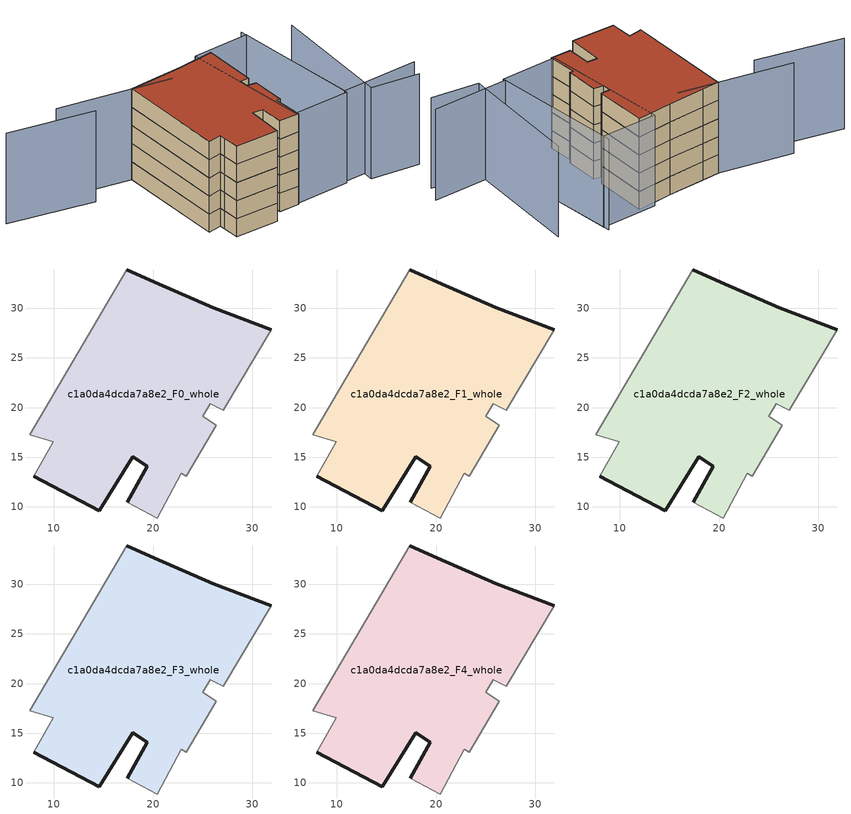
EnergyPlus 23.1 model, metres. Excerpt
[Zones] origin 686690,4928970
c1a0da4dcda7a8e2_F0_whole
 floor ground (EU_floor_Construction): 23.34,13.08 26.34,18.21 25.01,19.11 25.75,20.38 27.08,19.72 31.88,27.86 26.05,30.05 20.14,32.62 17.32,33.84 7.59,17.27 9.92,16.54 9.47,15.73 7.99,13.11 14.56,9.62 17.94,15.04 19.42,14.11 17.39,10.46 20.43,8.88 22.81,13.37 z0
 wall outside (EU_wall_Construction): 17.39,10.46 19.42,14.11 17.94,15.04 14.56,9.62 7.99,13.11 / 17.32,33.84 20.14,32.62 26.05,30.05 31.88,27.86 z0:3
 wall adiabatic (EU_wall_Construction): 7.99,13.11 9.47,15.73 9.92,16.54 7.59,17.27 17.32,33.84 / 31.88,27.86 27.08,19.72 25.75,20.38 25.01,19.11 26.34,18.21 23.34,13.08 22.81,13.37 20.43,8.88 17.39,10.46 z0:3
c1a0da4dcda7a8e2_F1_whole
 floor to c1a0da4dcda7a8e2_F0_whole (EU_floor_Construction): 23.34,13.08 26.34,18.21 25.01,19.11 25.75,20.38 27.08,19.72 31.88,27.86 26.05,30.05 20.14,32.62 17.32,33.84 7.59,17.27 9.92,16.54 9.47,15.73 7.99,13.11 14.56,9.62 17.94,15.04 19.42,14.11 17.39,10.46 20.43,8.88 22.81,13.37 z3
 wall outside (EU_wall_Construction): 17.39,10.46 19.42,14.11 17.94,15.04 14.56,9.62 7.99,13.11 / 17.32,33.84 20.14,32.62 26.05,30.05 31.88,27.86 z3:6
 wall adiabatic (EU_wall_Construction): 7.99,13.11 9.47,15.73 9.92,16.54 7.59,17.27 17.32,33.84 / 31.88,27.86 27.08,19.72 25.75,20.38 25.01,19.11 26.34,18.21 23.34,13.08 22.81,13.37 20.43,8.88 17.39,10.46 z3:6
c1a0da4dcda7a8e2_F2_whole
 floor to c1a0da4dcda7a8e2_F1_whole (EU_floor_Construction): 23.34,13.08 26.34,18.21 25.01,19.11 25.75,20.38 27.08,19.72 31.88,27.86 26.05,30.05 20.14,32.62 17.32,33.84 7.59,17.27 9.92,16.54 9.47,15.73 7.99,13.11 14.56,9.62 17.94,15.04 19.42,14.11 17.39,10.46 20.43,8.88 22.81,13.37 z6
 wall outside (EU_wall_Construction): 17.39,10.46 19.42,14.11 17.94,15.04 14.56,9.62 7.99,13.11 / 17.32,33.84 20.14,32.62 26.05,30.05 31.88,27.86 z6:9
 wall adiabatic (EU_wall_Construction): 7.99,13.11 9.47,15.73 9.92,16.54 7.59,17.27 17.32,33.84 / 31.88,27.86 27.08,19.72 25.75,20.38 25.01,19.11 26.34,18.21 23.34,13.08 22.81,13.37 20.43,8.88 17.39,10.46 z6:9
c1a0da4dcda7a8e2_F3_whole
 floor to c1a0da4dcda7a8e2_F2_whole (EU_floor_Construction): 23.34,13.08 26.34,18.21 25.01,19.11 25.75,20.38 27.08,19.72 31.88,27.86 26.05,30.05 20.14,32.62 17.32,33.84 7.59,17.27 9.92,16.54 9.47,15.73 7.99,13.11 14.56,9.62 17.94,15.04 19.42,14.11 17.39,10.46 20.43,8.88 22.81,13.37 z9
 wall outside (EU_wall_Construction): 17.39,10.46 19.42,14.11 17.94,15.04 14.56,9.62 7.99,13.11 / 17.32,33.84 20.14,32.62 26.05,30.05 31.88,27.86 z9:12
 wall adiabatic (EU_wall_Construction): 7.99,13.11 9.47,15.73 9.92,16.54 7.59,17.27 17.32,33.84 / 31.88,27.86 27.08,19.72 25.75,20.38 25.01,19.11 26.34,18.21 23.34,13.08 22.81,13.37 20.43,8.88 17.39,10.46 z9:12
c1a0da4dcda7a8e2_F4_whole
 floor to c1a0da4dcda7a8e2_F3_whole (EU_floor_Construction): 23.34,13.08 26.34,18.21 25.01,19.11 25.75,20.38 27.08,19.72 31.88,27.86 26.05,30.05 20.14,32.62 17.32,33.84 7.59,17.27 9.92,16.54 9.47,15.73 7.99,13.11 14.56,9.62 17.94,15.04 19.42,14.11 17.39,10.46 20.43,8.88 22.81,13.37 z12
 wall outside (EU_wall_Construction): 17.39,10.46 19.42,14.11 17.94,15.04 14.56,9.62 7.99,13.11 / 17.32,33.84 20.14,32.62 26.05,30.05 31.88,27.86 z12:15
 wall adiabatic (EU_wall_Construction): 7.99,13.11 9.47,15.73 9.92,16.54 7.59,17.27 17.32,33.84 / 31.88,27.86 27.08,19.72 25.75,20.38 25.01,19.11 26.34,18.21 23.34,13.08 22.81,13.37 20.43,8.88 17.39,10.46 z12:15
 roof outside (EU_roof_Construction): 31.88,27.86 27.08,19.72 25.75,20.38 25.01,19.11 26.34,18.21 23.34,13.08 22.81,13.37 20.43,8.88 17.39,10.46 19.42,14.11 17.94,15.04 14.56,9.62 7.99,13.11 9.47,15.73 9.92,16.54 7.59,17.27 17.32,33.84 20.14,32.62 26.05,30.05 z15
shading: 38.31,-2.19 31.65,2.36 / 31.65,2.36 44.01,20.44 / 41.2,-0.12 29.29,5.56 / 29.29,5.56 39.15,26.26 / 7.58,41.42 22.56,29.78 / -2,45.1 9.29,35.95 / 38.69,25.3 29.07,5.09 / 29.07,5.09 20.32,9.26 / 20.32,9.26 29.95,29.46 / 29.95,29.46 38.69,25.3 z0:15
[Building]
EU S2 Campaign: North Axis=0; Terrain=City; Solar Distribution=FullExterior
[Site:Location]
Bologna: Latitude=44.5; Longitude=11.25; Time Zone=1; Elevation=37
[SizingPeriod:WeatherFileDays]
AnnualSizingPeriod: Begin Month=1; Begin Day of Month=1; End Month=12; End Day of Month=31; Day of Week for Start Day=Monday; Use Weather File Daylight Saving Period=No; Use Weather File Rain and Snow Indicators=No
[MATERIAL]
EU_InternalMass_Material: Roughness=MediumRough; Thickness=0.1; Conductivity=1; Density=1800; Specific Heat=900; Thermal Absorptance=0.9; Solar Absorptance=0.7; Visible Absorptance=0.7
[MATERIAL:NOMASS] Roughness=MediumRough; Thermal Absorptance=0.9; Solar Absorptance=0.7; Visible Absorptance=0.7
Name | Thermal Resistance
EU_wall_NoMass | 0.905828
EU_roof_NoMass | 0.37593
EU_floor_NoMass | 0.67114
[CONSTRUCTION]
EU_wall_Construction: EU_wall_NoMass
EU_roof_Construction: EU_roof_NoMass
EU_floor_Construction: EU_floor_NoMass
EU_InternalMass_Construction: EU_InternalMass_Material
[ZONE] Type=1; Multiplier=1; Ceiling Height=autocalculate; Floor Area=autocalculate; Part of Total Floor Area=Yes
Name | Volume
c1a0da4dcda7a8e2_F0_whole | 996.545
c1a0da4dcda7a8e2_F1_whole; c1a0da4dcda7a8e2_F2_whole; c1a0da4dcda7a8e2_F3_whole; c1a0da4dcda7a8e2_F4_whole | 996.549
[INTERNALMASS] Construction=EU_InternalMass_Construction; Surface Area=276.132
Name | Zone or ZoneList
c1a0da4dcda7a8e2_F0_whole_EU_InternalMass | c1a0da4dcda7a8e2_F0_whole
c1a0da4dcda7a8e2_F1_whole_EU_InternalMass | c1a0da4dcda7a8e2_F1_whole
c1a0da4dcda7a8e2_F2_whole_EU_InternalMass | c1a0da4dcda7a8e2_F2_whole
c1a0da4dcda7a8e2_F3_whole_EU_InternalMass | c1a0da4dcda7a8e2_F3_whole
c1a0da4dcda7a8e2_F4_whole_EU_InternalMass | c1a0da4dcda7a8e2_F4_whole
[OTHEREQUIPMENT] Fuel Type=Electricity; Design Level Calculation Method=Watts/Area; Power per Zone Floor Area=1; Fraction Latent=0; Fraction Radiant=0; Fraction Lost=0; Carbon Dioxide Generation Rate=0; EndUse Subcategory=EU_Step8_InternalGains
Name | Zone or ZoneList or Space or SpaceList | Schedule
EU_Step8_InternalGain_c1a0da4dcda7a8e2_F0_whole_f000 | c1a0da4dcda7a8e2_F0_whole | EU_Step8_GainSchedule_c1a0da4dcda7a8e2_F0_whole_f000
EU_Step8_InternalGain_c1a0da4dcda7a8e2_F1_whole_f000 | c1a0da4dcda7a8e2_F1_whole | EU_Step8_GainSchedule_c1a0da4dcda7a8e2_F1_whole_f000
EU_Step8_InternalGain_c1a0da4dcda7a8e2_F2_whole_f000 | c1a0da4dcda7a8e2_F2_whole | EU_Step8_GainSchedule_c1a0da4dcda7a8e2_F2_whole_f000
EU_Step8_InternalGain_c1a0da4dcda7a8e2_F3_whole_f000 | c1a0da4dcda7a8e2_F3_whole | EU_Step8_GainSchedule_c1a0da4dcda7a8e2_F3_whole_f000
EU_Step8_InternalGain_c1a0da4dcda7a8e2_F4_whole_f000 | c1a0da4dcda7a8e2_F4_whole | EU_Step8_GainSchedule_c1a0da4dcda7a8e2_F4_whole_f000
[ZONEVENTILATION:DESIGNFLOWRATE] Schedule=EU_AlwaysOn; Design Flow Rate Calculation Method=AirChanges/Hour; Air Changes per Hour=0.73129; Ventilation Type=Natural; Fan Pressure Rise=0; Fan Total Efficiency=1; Constant Term Coefficient=1; Temperature Term Coefficient=0; Velocity Term Coefficient=0; Velocity Squared Term Coefficient=0; Minimum Indoor Temperature=-100; Maximum Indoor Temperature=100; Delta Temperature=-100; Minimum Outdoor Temperature=-100; Maximum Outdoor Temperature=100; Maximum Wind Speed=40
Name | Zone or ZoneList or Space or SpaceList
EU_ConstantAir_c1a0da4dcda7a8e2_F0_whole | c1a0da4dcda7a8e2_F0_whole
EU_ConstantAir_c1a0da4dcda7a8e2_F1_whole | c1a0da4dcda7a8e2_F1_whole
EU_ConstantAir_c1a0da4dcda7a8e2_F2_whole | c1a0da4dcda7a8e2_F2_whole
EU_ConstantAir_c1a0da4dcda7a8e2_F3_whole | c1a0da4dcda7a8e2_F3_whole
EU_ConstantAir_c1a0da4dcda7a8e2_F4_whole | c1a0da4dcda7a8e2_F4_whole
[HVACTEMPLATE:THERMOSTAT] Constant Heating Setpoint=20; Constant Cooling Setpoint=50
EU_HeatOnly_c1a0da4dcda7a8e2_F0_whole; EU_HeatOnly_c1a0da4dcda7a8e2_F1_whole; EU_HeatOnly_c1a0da4dcda7a8e2_F2_whole; EU_HeatOnly_c1a0da4dcda7a8e2_F3_whole; EU_HeatOnly_c1a0da4dcda7a8e2_F4_whole
[HVACTEMPLATE:ZONE:IDEALLOADSAIRSYSTEM] System Availability Schedule=EU_AlwaysOn; Maximum Heating Supply Air Temperature=50; Minimum Cooling Supply Air Temperature=13; Maximum Heating Supply Air Humidity Ratio=0.0156; Minimum Cooling Supply Air Humidity Ratio=0.0077; Heating Limit=NoLimit; Cooling Limit=NoLimit; Heating Availability Schedule=EU_AlwaysOn; Cooling Availability Schedule=EU_CoolingOff; Dehumidification Control Type=ConstantSensibleHeatRatio; Cooling Sensible Heat Ratio=0.7; Dehumidification Setpoint=60; Humidification Control Type=None; Humidification Setpoint=30; Outdoor Air Method=None; Outdoor Air Flow Rate per Person=0.00944; Outdoor Air Flow Rate per Zone Floor Area=0; Outdoor Air Flow Rate per Zone=0; Demand Controlled Ventilation Type=None; Outdoor Air Economizer Type=NoEconomizer; Heat Recovery Type=None; Sensible Heat Recovery Effectiveness=0.7; Latent Heat Recovery Effectiveness=0.65
Name | Template Thermostat
c1a0da4dcda7a8e2_F0_whole | EU_HeatOnly_c1a0da4dcda7a8e2_F0_whole
c1a0da4dcda7a8e2_F1_whole | EU_HeatOnly_c1a0da4dcda7a8e2_F1_whole
c1a0da4dcda7a8e2_F2_whole | EU_HeatOnly_c1a0da4dcda7a8e2_F2_whole
c1a0da4dcda7a8e2_F3_whole | EU_HeatOnly_c1a0da4dcda7a8e2_F3_whole
c1a0da4dcda7a8e2_F4_whole | EU_HeatOnly_c1a0da4dcda7a8e2_F4_whole
[SIZING:ZONE] Zone Cooling Design Supply Air Temperature Input Method=SupplyAirTemperature; Zone Cooling Design Supply Air Temperature=13; Zone Heating Design Supply Air Temperature Input Method=SupplyAirTemperature; Zone Heating Design Supply Air Temperature=50; Zone Cooling Design Supply Air Humidity Ratio=0.008; Zone Heating Design Supply Air Humidity Ratio=0.008; Cooling Design Air Flow Method=DesignDay; Cooling Design Air Flow Rate=0; Cooling Minimum Air Flow per Zone Floor Area=0.000762; Cooling Minimum Air Flow=0; Cooling Minimum Air Flow Fraction=0.2; Heating Design Air Flow Method=DesignDay; Heating Design Air Flow Rate=0; Heating Maximum Air Flow per Zone Floor Area=0.002032; Heating Maximum Air Flow=0.141576; Heating Maximum Air Flow Fraction=0.3; Account for Dedicated Outdoor Air System=No; Dedicated Outdoor Air System Control Strategy=NeutralSupplyAir; Dedicated Outdoor Air Low Setpoint Temperature for Design=autosize; Dedicated Outdoor Air High Setpoint Temperature for Design=autosize; Zone Load Sizing Method=Sensible Load Only No Latent Load; Zone Latent Cooling Design Supply Air Humidity Ratio Input Method=HumidityRatioDifference; Zone Cooling Design Supply Air Humidity Ratio Difference=0.005; Zone Latent Heating Design Supply Air Humidity Ratio Input Method=HumidityRatioDifference; Zone Humidification Design Supply Air Humidity Ratio Difference=0.005
c1a0da4dcda7a8e2_F0_whole; c1a0da4dcda7a8e2_F1_whole; c1a0da4dcda7a8e2_F2_whole; c1a0da4dcda7a8e2_F3_whole; c1a0da4dcda7a8e2_F4_whole
[SCHEDULE:CONSTANT]
Name | Hourly Value
EU_AlwaysOn | 1
EU_CoolingOff | 0
[SCHEDULE:FILE] Column Number=1; Rows to Skip at Top=0; Number of Hours of Data=8760; Column Separator=Comma; Interpolate to Timestep=No; Minutes per Item=60; Adjust Schedule for Daylight Savings=Yes
Name | File
EU_Step8_GainSchedule_c1a0da4dcda7a8e2_F0_whole_f000 | ../../schedules/c1a0da4dcda7a8e2/c1a0da4dcda7a8e2_F0_whole_f000_gain.csv
EU_Step8_GainSchedule_c1a0da4dcda7a8e2_F1_whole_f000 | ../../schedules/c1a0da4dcda7a8e2/c1a0da4dcda7a8e2_F1_whole_f000_gain.csv
EU_Step8_GainSchedule_c1a0da4dcda7a8e2_F2_whole_f000 | ../../schedules/c1a0da4dcda7a8e2/c1a0da4dcda7a8e2_F2_whole_f000_gain.csv
EU_Step8_GainSchedule_c1a0da4dcda7a8e2_F3_whole_f000 | ../../schedules/c1a0da4dcda7a8e2/c1a0da4dcda7a8e2_F3_whole_f000_gain.csv
EU_Step8_GainSchedule_c1a0da4dcda7a8e2_F4_whole_f000 | ../../schedules/c1a0da4dcda7a8e2/c1a0da4dcda7a8e2_F4_whole_f000_gain.csv
